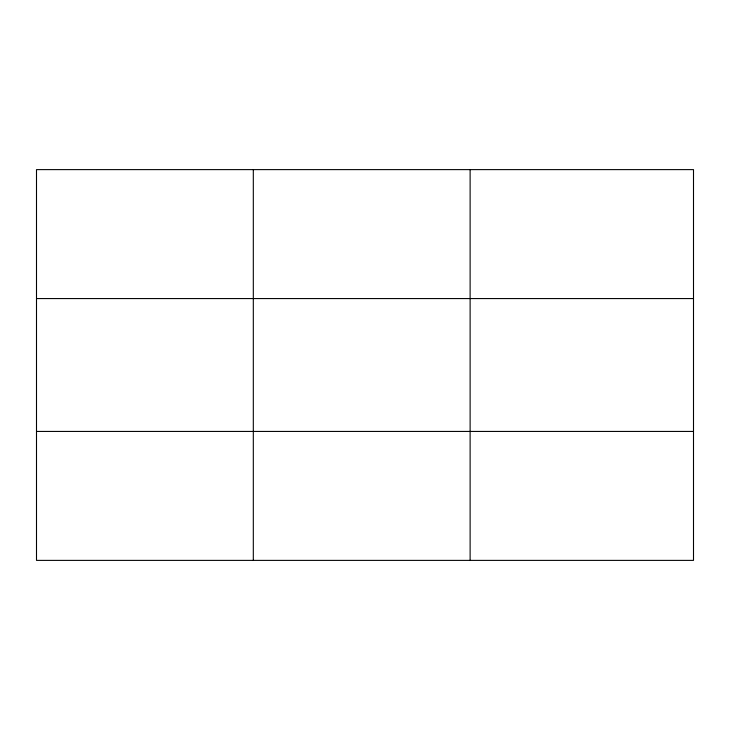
<?xml version="1.0" encoding="UTF-8"?>
<svg xmlns="http://www.w3.org/2000/svg" width="730" height="730" viewBox="0 0 730 730"><rect width="100%" height="100%" fill="white"/><g stroke="black" fill="none" stroke-linecap="round" stroke-linejoin="round"><path stroke-width="1.09" d="M253.31 169.615L253.31 560.385M470.12 169.615L470.12 560.385M693.5 298.57L693.5 169.615L36.5 169.615L36.5 560.385L693.5 560.385L693.5 298.57L36.5 298.57M36.5 431.43L693.5 431.43"/></g></svg>
